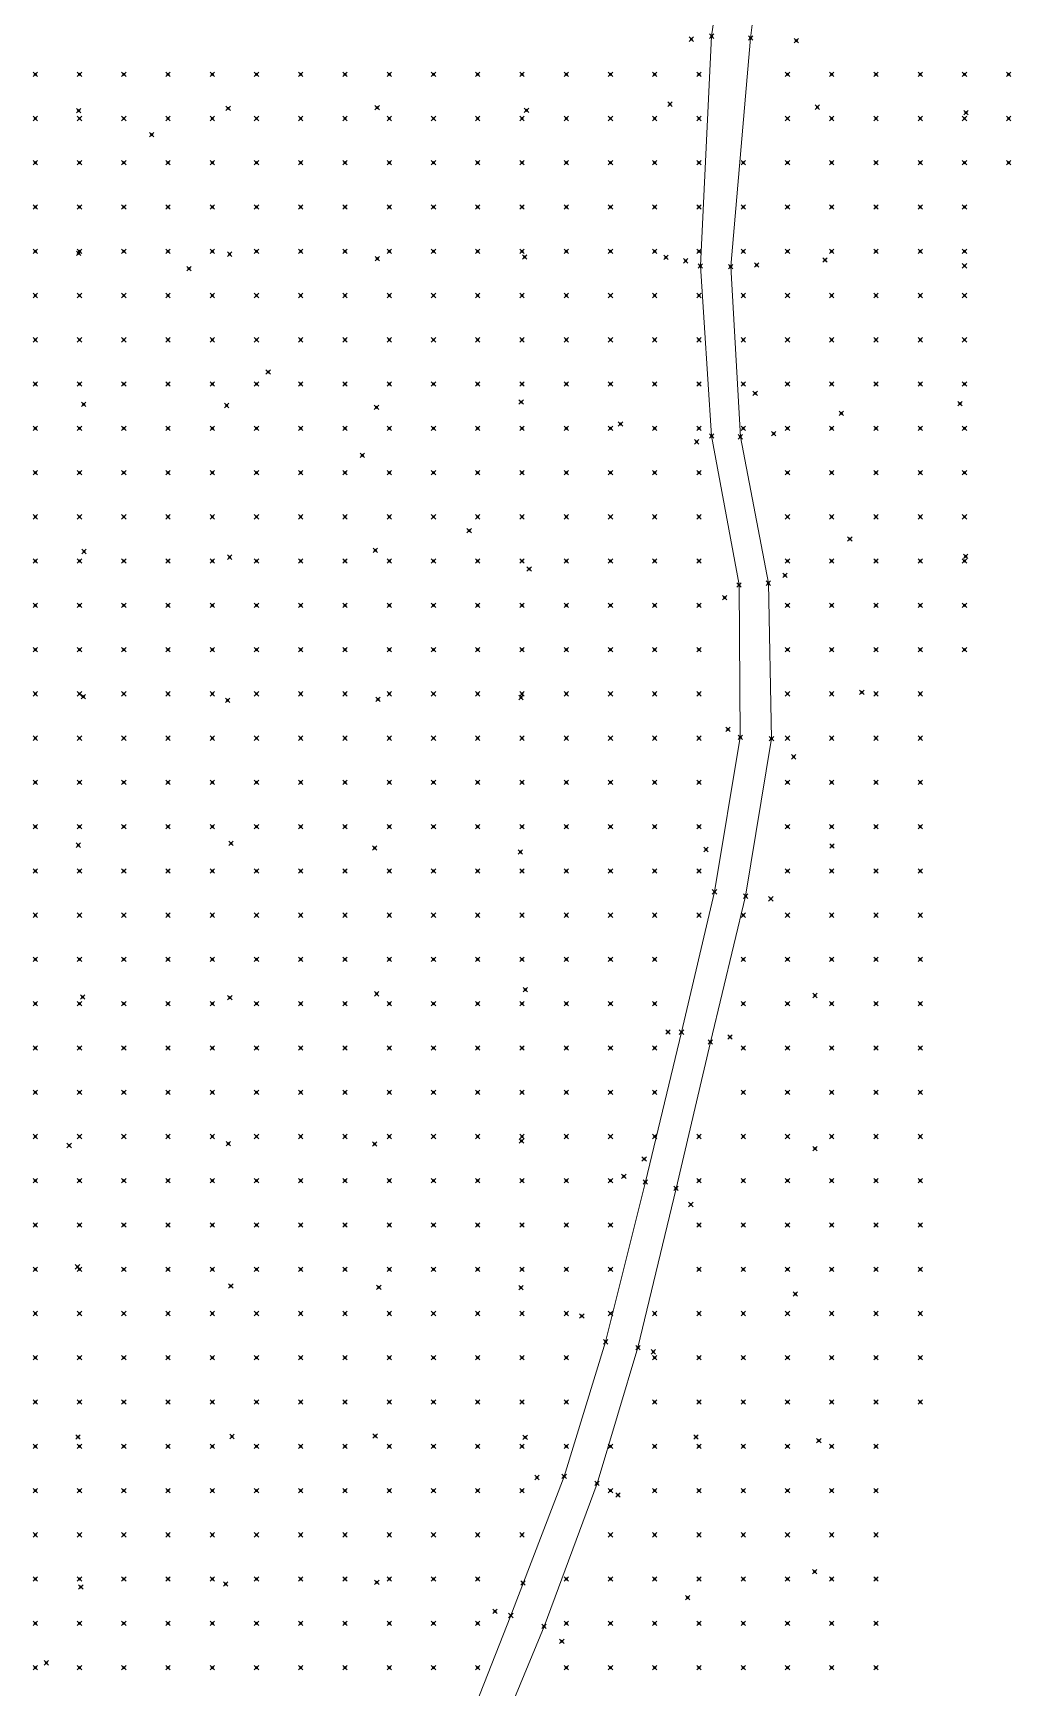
# Model space of a CAD drawing. Header units: metres. Extents: x 441556 to 446409, y 432338 to 461058.
# Drawn here: x 444929.2 to 444995.5, y 440773.2 to 440885.4 of the extents above; entities that cross this region are included whole.
import ezdxf

# ---------------------------------------------------------------- set-up
doc = ezdxf.new("R2010")
doc.units = ezdxf.units.M
doc.header["$MEASUREMENT"] = 0
doc.header["$PDMODE"] = 35
doc.header["$PDSIZE"] = 0.15
for name, color, linetype, lineweight in [('DTM-BRE-RevN_GRP_DRUM PIATRA', 2, 'Continuous', 0), ('DTM-NOK-RevN_LIDAR_co_lidar', 91, 'Continuous', 0), ('DTM-NOK-RevN_RTK', 32, 'Continuous', 0)]:
    doc.layers.add(name, color=color, linetype=linetype, lineweight=lineweight)

msp = doc.modelspace()

# ---------------------------------------------------------------- linework, layer by layer
at = {"layer": 'DTM-BRE-RevN_GRP_DRUM PIATRA'}
for p, q in [((444975.202, 440885.159, 405.169), (444976.956, 440897.016, 405.159)), ((444977.851, 440885.033, 405.23), (444979.204, 440896.503, 405.049)), ((444974.446, 440869.592, 404.708), (444975.202, 440885.159, 405.169)), ((444976.499, 440869.548, 404.83), (444977.851, 440885.033, 405.23)), ((444975.204, 440858.074, 404.575), (444974.446, 440869.592, 404.708)), ((444977.159, 440858.012, 404.659), (444976.499, 440869.548, 404.83)), ((444977.069, 440847.977, 404.771), (444975.204, 440858.074, 404.575)), ((444979.057, 440848.092, 404.888), (444977.159, 440858.012, 404.659)), ((444977.15, 440837.651, 404.878), (444977.069, 440847.977, 404.771)), ((444979.265, 440837.557, 405.008), (444979.057, 440848.092, 404.888)), ((444975.4, 440827.178, 404.975), (444977.15, 440837.651, 404.878)), ((444977.513, 440826.883, 405.053), (444979.265, 440837.557, 405.008)), ((444973.161, 440817.664, 405.199), (444975.4, 440827.178, 404.975)), ((444975.122, 440816.996, 405.267), (444977.513, 440826.883, 405.053)), ((444970.718, 440807.514, 405.507), (444973.161, 440817.664, 405.199)), ((444972.791, 440807.082, 405.495), (444975.122, 440816.996, 405.267)), ((444968.02, 440796.681, 406.029), (444970.718, 440807.514, 405.507)), ((444970.208, 440796.293, 406.082), (444972.791, 440807.082, 405.495)), ((444965.208, 440787.565, 406.484), (444968.02, 440796.681, 406.029)), ((444967.437, 440787.085, 406.63), (444970.208, 440796.293, 406.082)), ((444961.597, 440778.134, 406.778), (444965.208, 440787.565, 406.484)), ((444963.845, 440777.395, 406.831), (444967.437, 440787.085, 406.63)), ((444957.037, 440766.58, 407.299), (444961.597, 440778.134, 406.778)), ((444959.196, 440766.164, 407.287), (444963.845, 440777.395, 406.831))]:
    msp.add_line(p, q, dxfattribs=at)
at = {"layer": 'DTM-NOK-RevN_LIDAR_co_lidar'}
for p in [(444929.359, 440882.582, 390.832), (444932.358, 440882.582, 391.6), (444935.358, 440882.582, 392.987), (444938.357, 440882.582, 393.482), (444941.356, 440882.582, 393.698), (444944.356, 440882.582, 394.132), (444947.355, 440882.582, 394.824), (444950.354, 440882.582, 395.628), (444953.354, 440882.582, 396.463), (444956.353, 440882.582, 397.429), (444959.352, 440882.582, 398.518), (444962.352, 440882.582, 399.493), (444965.351, 440882.582, 400.424), (444968.35, 440882.582, 401.499), (444971.35, 440882.582, 402.827), (444974.349, 440882.582, 404.199), (444980.348, 440882.582, 406.373), (444983.347, 440882.582, 407.882), (444986.346, 440882.582, 408.979), (444989.346, 440882.582, 410.047), (444992.345, 440882.582, 411.085), (444995.344, 440882.582, 412.223), (444929.359, 440879.583, 390.454), (444932.358, 440879.583, 391.252), (444935.358, 440879.583, 392.593), (444938.357, 440879.583, 393.154), (444941.356, 440879.583, 393.359), (444944.356, 440879.583, 393.835), (444947.355, 440879.583, 394.499), (444950.354, 440879.583, 395.343), (444953.354, 440879.583, 396.298), (444956.353, 440879.583, 397.323), (444959.352, 440879.583, 398.33), (444962.352, 440879.583, 399.25), (444965.351, 440879.583, 400.124), (444968.35, 440879.583, 401.247), (444971.35, 440879.583, 402.659), (444974.349, 440879.583, 404.086), (444980.348, 440879.583, 406.449), (444983.347, 440879.583, 407.944), (444986.346, 440879.583, 409.097), (444989.346, 440879.583, 410.262), (444992.345, 440879.583, 411.329), (444995.344, 440879.583, 412.436), (444929.359, 440876.583, 390.053), (444932.358, 440876.583, 390.733), (444935.358, 440876.583, 391.538), (444938.357, 440876.583, 392.408), (444941.356, 440876.583, 392.998), (444944.356, 440876.583, 393.488), (444947.355, 440876.583, 394.181), (444950.354, 440876.583, 395.118), (444953.354, 440876.583, 396.083), (444956.353, 440876.583, 397.05), (444959.352, 440876.583, 398.084), (444962.352, 440876.583, 399.002), (444965.351, 440876.583, 399.832), (444968.35, 440876.583, 401.02), (444971.35, 440876.583, 402.593), (444974.349, 440876.583, 404.019), (444977.348, 440876.583, 405.035), (444980.348, 440876.583, 406.435), (444983.347, 440876.583, 407.971), (444986.346, 440876.583, 409.17), (444989.346, 440876.583, 410.479), (444992.345, 440876.583, 411.621), (444995.344, 440876.583, 412.679), (444929.359, 440873.584, 389.706), (444932.358, 440873.584, 390.373), (444935.358, 440873.584, 391.127), (444938.357, 440873.584, 392.169), (444941.356, 440873.584, 392.775), (444944.356, 440873.584, 393.215), (444947.355, 440873.584, 393.972), (444950.354, 440873.584, 394.857), (444953.354, 440873.584, 395.852), (444956.353, 440873.584, 396.885), (444959.352, 440873.584, 397.942), (444962.352, 440873.584, 398.836), (444965.351, 440873.584, 399.713), (444968.35, 440873.584, 400.935), (444971.35, 440873.584, 402.536), (444974.349, 440873.584, 403.96), (444977.348, 440873.584, 405.081), (444980.348, 440873.584, 406.656), (444983.347, 440873.584, 408.222), (444986.346, 440873.584, 409.302), (444989.346, 440873.584, 410.46), (444992.345, 440873.584, 411.58), (444929.359, 440870.585, 389.826), (444932.358, 440870.585, 390.577), (444935.358, 440870.585, 391.333), (444938.357, 440870.585, 392.032), (444941.356, 440870.585, 392.698), (444944.356, 440870.585, 393.046), (444947.355, 440870.585, 393.77), (444950.354, 440870.585, 394.709), (444953.354, 440870.585, 395.748), (444956.353, 440870.585, 396.773), (444959.352, 440870.585, 397.793), (444962.352, 440870.585, 398.624), (444965.351, 440870.585, 399.666), (444968.35, 440870.585, 400.883), (444971.35, 440870.585, 402.441), (444974.349, 440870.585, 403.917), (444977.348, 440870.585, 405.091), (444980.348, 440870.585, 406.684), (444983.347, 440870.585, 408.284), (444986.346, 440870.585, 409.479), (444989.346, 440870.585, 410.812), (444992.345, 440870.585, 411.959), (444929.359, 440867.585, 390.407), (444932.358, 440867.585, 391.103), (444935.358, 440867.585, 391.819), (444938.357, 440867.585, 392.292), (444941.356, 440867.585, 392.856), (444944.356, 440867.585, 393.228), (444947.355, 440867.585, 393.769), (444950.354, 440867.585, 394.648), (444953.354, 440867.585, 395.615), (444956.353, 440867.585, 396.631), (444959.352, 440867.585, 397.621), (444962.352, 440867.585, 398.395), (444965.351, 440867.585, 399.526), (444968.35, 440867.585, 400.862), (444971.35, 440867.585, 402.655), (444974.349, 440867.585, 403.986), (444977.348, 440867.585, 405.023), (444980.348, 440867.585, 406.53), (444983.347, 440867.585, 408.021), (444986.346, 440867.585, 409.304), (444989.346, 440867.585, 410.765), (444992.345, 440867.585, 412.039), (444929.359, 440864.586, 390.987), (444932.358, 440864.586, 391.657), (444935.358, 440864.586, 392.306), (444938.357, 440864.586, 392.804), (444941.356, 440864.586, 393.207), (444944.356, 440864.586, 393.592), (444947.355, 440864.586, 394.006), (444950.354, 440864.586, 394.733), (444953.354, 440864.586, 395.57), (444956.353, 440864.586, 396.585), (444959.352, 440864.586, 397.415), (444962.352, 440864.586, 398.18), (444965.351, 440864.586, 399.372), (444968.35, 440864.586, 400.766), (444971.35, 440864.586, 402.545), (444974.349, 440864.586, 403.896), (444977.348, 440864.586, 404.855), (444980.348, 440864.586, 406.209), (444983.347, 440864.586, 407.724), (444986.346, 440864.586, 409.142), (444989.346, 440864.586, 410.672), (444992.345, 440864.586, 412.017), (444929.359, 440861.587, 391.342), (444932.358, 440861.587, 392.075), (444935.358, 440861.587, 392.716), (444938.357, 440861.587, 393.281), (444941.356, 440861.587, 393.7), (444944.356, 440861.587, 394.036), (444947.355, 440861.587, 394.41), (444950.354, 440861.587, 394.929), (444953.354, 440861.587, 395.679), (444956.353, 440861.587, 396.529), (444959.352, 440861.587, 397.222), (444962.352, 440861.587, 398.094), (444965.351, 440861.587, 399.34), (444968.35, 440861.587, 400.918), (444971.35, 440861.587, 402.673), (444974.349, 440861.587, 403.915), (444977.348, 440861.587, 404.629), (444980.348, 440861.587, 405.693), (444983.347, 440861.587, 407.265), (444986.346, 440861.587, 408.92), (444989.346, 440861.587, 410.55), (444992.345, 440861.587, 412.004), (444929.359, 440858.587, 391.522), (444932.358, 440858.587, 392.316), (444935.358, 440858.587, 393.042), (444938.357, 440858.587, 393.66), (444941.356, 440858.587, 394.153), (444944.356, 440858.587, 394.559), (444947.355, 440858.587, 394.941), (444950.354, 440858.587, 395.385), (444953.354, 440858.587, 395.92), (444956.353, 440858.587, 396.576), (444959.352, 440858.587, 397.19), (444962.352, 440858.587, 398.063), (444965.351, 440858.587, 399.259), (444968.35, 440858.587, 400.687), (444971.35, 440858.587, 402.401), (444974.349, 440858.587, 403.779), (444977.348, 440858.587, 404.453), (444980.348, 440858.587, 405.377), (444983.347, 440858.587, 406.978), (444986.346, 440858.587, 408.761), (444989.346, 440858.587, 410.466), (444992.345, 440858.587, 411.945), (444929.359, 440855.588, 391.68), (444932.358, 440855.588, 392.481), (444935.358, 440855.588, 393.234), (444938.357, 440855.588, 393.904), (444941.356, 440855.588, 394.471), (444944.356, 440855.588, 395.047), (444947.355, 440855.588, 395.44), (444950.354, 440855.588, 396), (444953.354, 440855.588, 396.382), (444956.353, 440855.588, 396.847), (444959.352, 440855.588, 397.436), (444962.352, 440855.588, 398.152), (444965.351, 440855.588, 399.082), (444968.35, 440855.588, 400.292), (444971.35, 440855.588, 401.815), (444974.349, 440855.588, 403.48), (444980.348, 440855.588, 405.247), (444983.347, 440855.588, 406.858), (444986.346, 440855.588, 408.678), (444989.346, 440855.588, 410.437), (444992.345, 440855.588, 411.969), (444929.359, 440852.589, 391.796), (444932.358, 440852.589, 392.622), (444935.358, 440852.589, 393.377), (444938.357, 440852.589, 394.09), (444941.356, 440852.589, 394.722), (444944.356, 440852.589, 395.383), (444947.355, 440852.589, 395.923), (444950.354, 440852.589, 396.647), (444953.354, 440852.589, 396.948), (444956.353, 440852.589, 397.284), (444959.352, 440852.589, 397.809), (444962.352, 440852.589, 398.355), (444965.351, 440852.589, 399.061), (444968.35, 440852.589, 400.057), (444971.35, 440852.589, 401.384), (444974.349, 440852.589, 403.218), (444980.348, 440852.589, 405.296), (444983.347, 440852.589, 406.906), (444986.346, 440852.589, 408.661), (444989.346, 440852.589, 410.42), (444992.345, 440852.589, 412.028), (444929.359, 440849.589, 391.888), (444932.358, 440849.589, 392.736), (444935.358, 440849.589, 393.518), (444938.357, 440849.589, 394.214), (444941.356, 440849.589, 394.849), (444944.356, 440849.589, 395.563), (444947.355, 440849.589, 396.392), (444950.354, 440849.589, 397.104), (444953.354, 440849.589, 397.384), (444956.353, 440849.589, 397.691), (444959.352, 440849.589, 398.122), (444962.352, 440849.589, 398.658), (444965.351, 440849.589, 399.182), (444968.35, 440849.589, 399.941), (444971.35, 440849.589, 401.094), (444974.349, 440849.589, 402.978), (444980.348, 440849.589, 405.334), (444983.347, 440849.589, 406.965), (444986.346, 440849.589, 408.756), (444989.346, 440849.589, 410.494), (444992.345, 440849.589, 412.095), (444929.359, 440846.59, 392.039), (444932.358, 440846.59, 392.855), (444935.358, 440846.59, 393.616), (444938.357, 440846.59, 394.301), (444941.356, 440846.59, 394.915), (444944.356, 440846.59, 395.679), (444947.355, 440846.59, 396.788), (444950.354, 440846.59, 397.335), (444953.354, 440846.59, 397.647), (444956.353, 440846.59, 398.026), (444959.352, 440846.59, 398.424), (444962.352, 440846.59, 398.997), (444965.351, 440846.59, 399.444), (444968.35, 440846.59, 400.095), (444971.35, 440846.59, 401.04), (444974.349, 440846.59, 402.878), (444980.348, 440846.59, 405.214), (444983.347, 440846.59, 406.866), (444986.346, 440846.59, 408.873), (444989.346, 440846.59, 410.632), (444992.345, 440846.59, 412.218), (444929.359, 440843.591, 392.181), (444932.358, 440843.591, 392.973), (444935.358, 440843.591, 393.728), (444938.357, 440843.591, 394.449), (444941.356, 440843.591, 395.073), (444944.356, 440843.591, 395.863), (444947.355, 440843.591, 397.057), (444950.354, 440843.591, 397.498), (444953.354, 440843.591, 397.872), (444956.353, 440843.591, 398.35), (444959.352, 440843.591, 398.819), (444962.352, 440843.591, 399.346), (444965.351, 440843.591, 399.872), (444968.35, 440843.591, 400.543), (444971.35, 440843.591, 401.395), (444974.349, 440843.591, 403.131), (444980.348, 440843.591, 405.175), (444983.347, 440843.591, 406.809), (444986.346, 440843.591, 408.872), (444989.346, 440843.591, 410.648), (444992.345, 440843.591, 412.317), (444929.359, 440840.591, 392.272), (444932.358, 440840.591, 393.077), (444935.358, 440840.591, 393.866), (444938.357, 440840.591, 394.605), (444941.356, 440840.591, 395.24), (444944.356, 440840.591, 396.095), (444947.355, 440840.591, 397.187), (444950.354, 440840.591, 397.629), (444953.354, 440840.591, 398.125), (444956.353, 440840.591, 398.644), (444959.352, 440840.591, 399.187), (444962.352, 440840.591, 399.725), (444965.351, 440840.591, 400.301), (444968.35, 440840.591, 401.153), (444971.35, 440840.591, 402.055), (444974.349, 440840.591, 403.476), (444980.348, 440840.591, 405.307), (444983.347, 440840.591, 406.894), (444986.346, 440840.591, 408.783), (444989.346, 440840.591, 410.582), (444929.359, 440837.592, 392.405), (444932.358, 440837.592, 393.216), (444935.358, 440837.592, 393.973), (444938.357, 440837.592, 394.717), (444941.356, 440837.592, 395.348), (444944.356, 440837.592, 396.362), (444947.355, 440837.592, 397.304), (444950.354, 440837.592, 397.783), (444953.354, 440837.592, 398.375), (444956.353, 440837.592, 398.916), (444959.352, 440837.592, 399.461), (444962.352, 440837.592, 400.082), (444965.351, 440837.592, 400.715), (444968.35, 440837.592, 401.747), (444971.35, 440837.592, 402.652), (444974.349, 440837.592, 403.63), (444980.348, 440837.592, 405.387), (444983.347, 440837.592, 406.965), (444986.346, 440837.592, 408.743), (444989.346, 440837.592, 410.524), (444929.359, 440834.593, 392.549), (444932.358, 440834.593, 393.37), (444935.358, 440834.593, 394.144), (444938.357, 440834.593, 394.862), (444941.356, 440834.593, 395.507), (444944.356, 440834.593, 396.794), (444947.355, 440834.593, 397.475), (444950.354, 440834.593, 398.015), (444953.354, 440834.593, 398.628), (444956.353, 440834.593, 399.225), (444959.352, 440834.593, 399.838), (444962.352, 440834.593, 400.493), (444965.351, 440834.593, 401.146), (444968.35, 440834.593, 401.893), (444971.35, 440834.593, 402.75), (444974.349, 440834.593, 403.778), (444980.348, 440834.593, 405.437), (444983.347, 440834.593, 407.077), (444986.346, 440834.593, 408.78), (444989.346, 440834.593, 410.382), (444929.359, 440831.593, 392.682), (444932.358, 440831.593, 393.502), (444935.358, 440831.593, 394.293), (444938.357, 440831.593, 394.985), (444941.356, 440831.593, 395.748), (444944.356, 440831.593, 397.098), (444947.355, 440831.593, 397.606), (444950.354, 440831.593, 398.233), (444953.354, 440831.593, 398.88), (444956.353, 440831.593, 399.563), (444959.352, 440831.593, 400.246), (444962.352, 440831.593, 400.933), (444965.351, 440831.593, 401.507), (444968.35, 440831.593, 402.031), (444971.35, 440831.593, 402.768), (444974.349, 440831.593, 403.832), (444980.348, 440831.593, 405.625), (444983.347, 440831.593, 407.245), (444986.346, 440831.593, 408.782), (444989.346, 440831.593, 410.38), (444929.359, 440828.594, 392.871), (444932.358, 440828.594, 393.635), (444935.358, 440828.594, 394.422), (444938.357, 440828.594, 395.161), (444941.356, 440828.594, 396.188), (444944.356, 440828.594, 397.262), (444947.355, 440828.594, 397.804), (444950.354, 440828.594, 398.462), (444953.354, 440828.594, 399.207), (444956.353, 440828.594, 399.904), (444959.352, 440828.594, 400.615), (444962.352, 440828.594, 401.236), (444965.351, 440828.594, 401.826), (444968.35, 440828.594, 402.32), (444971.35, 440828.594, 402.962), (444974.349, 440828.594, 404.004), (444980.348, 440828.594, 406.002), (444983.347, 440828.594, 407.573), (444986.346, 440828.594, 408.81), (444989.346, 440828.594, 410.415), (444929.359, 440825.595, 393.047), (444932.358, 440825.595, 393.849), (444935.358, 440825.595, 394.569), (444938.357, 440825.595, 395.313), (444941.356, 440825.595, 396.547), (444944.356, 440825.595, 397.361), (444947.355, 440825.595, 397.97), (444950.354, 440825.595, 398.7), (444953.354, 440825.595, 399.465), (444956.353, 440825.595, 400.209), (444959.352, 440825.595, 400.917), (444962.352, 440825.595, 401.586), (444965.351, 440825.595, 402.239), (444968.35, 440825.595, 402.675), (444971.35, 440825.595, 403.299), (444974.349, 440825.595, 404.222), (444977.348, 440825.595, 405.009), (444980.348, 440825.595, 406.312), (444983.347, 440825.595, 407.82), (444986.346, 440825.595, 409), (444989.346, 440825.595, 410.446), (444929.359, 440822.595, 393.246), (444932.358, 440822.595, 394.018), (444935.358, 440822.595, 394.758), (444938.357, 440822.595, 395.479), (444941.356, 440822.595, 396.82), (444944.356, 440822.595, 397.459), (444947.355, 440822.595, 398.083), (444950.354, 440822.595, 398.833), (444953.354, 440822.595, 399.691), (444956.353, 440822.595, 400.442), (444959.352, 440822.595, 401.219), (444962.352, 440822.595, 401.972), (444965.351, 440822.595, 402.554), (444968.35, 440822.595, 402.928), (444971.35, 440822.595, 403.686), (444977.348, 440822.595, 405.592), (444980.348, 440822.595, 406.87), (444983.347, 440822.595, 408.036), (444986.346, 440822.595, 409.23), (444989.346, 440822.595, 410.603), (444929.359, 440819.596, 393.505), (444932.358, 440819.596, 394.249), (444935.358, 440819.596, 395.009), (444938.357, 440819.596, 395.946), (444941.356, 440819.596, 396.986), (444944.356, 440819.596, 397.541), (444947.355, 440819.596, 398.227), (444950.354, 440819.596, 399.044), (444953.354, 440819.596, 399.888), (444956.353, 440819.596, 400.731), (444959.352, 440819.596, 401.562), (444962.352, 440819.596, 402.288), (444965.351, 440819.596, 402.794), (444968.35, 440819.596, 403.199), (444971.35, 440819.596, 404.18), (444977.348, 440819.596, 405.808), (444980.348, 440819.596, 407.157), (444983.347, 440819.596, 408.345), (444986.346, 440819.596, 409.542), (444989.346, 440819.596, 410.784), (444929.359, 440816.597, 393.842), (444932.358, 440816.597, 394.558), (444935.358, 440816.597, 395.28), (444938.357, 440816.597, 396.42), (444941.356, 440816.597, 397.124), (444944.356, 440816.597, 397.711), (444947.355, 440816.597, 398.431), (444950.354, 440816.597, 399.288), (444953.354, 440816.597, 400.152), (444956.353, 440816.597, 400.985), (444959.352, 440816.597, 401.822), (444962.352, 440816.597, 402.54), (444965.351, 440816.597, 403.09), (444968.35, 440816.597, 403.574), (444971.35, 440816.597, 404.48), (444977.348, 440816.597, 406.007), (444980.348, 440816.597, 407.483), (444983.347, 440816.597, 408.621), (444986.346, 440816.597, 409.689), (444989.346, 440816.597, 410.891), (444929.359, 440813.597, 394.118), (444932.358, 440813.597, 394.873), (444935.358, 440813.597, 395.763), (444938.357, 440813.597, 396.85), (444941.356, 440813.597, 397.325), (444944.356, 440813.597, 397.879), (444947.355, 440813.597, 398.67), (444950.354, 440813.597, 399.52), (444953.354, 440813.597, 400.429), (444956.353, 440813.597, 401.224), (444959.352, 440813.597, 402.04), (444962.352, 440813.597, 402.77), (444965.351, 440813.597, 403.227), (444968.35, 440813.597, 403.676), (444971.35, 440813.597, 404.56), (444977.348, 440813.597, 406.621), (444980.348, 440813.597, 408.024), (444983.347, 440813.597, 408.915), (444986.346, 440813.597, 410.016), (444989.346, 440813.597, 411.133), (444929.359, 440810.598, 394.323), (444932.358, 440810.598, 395.141), (444935.358, 440810.598, 396.26), (444938.357, 440810.598, 397.105), (444941.356, 440810.598, 397.592), (444944.356, 440810.598, 398.201), (444947.355, 440810.598, 398.974), (444950.354, 440810.598, 399.812), (444953.354, 440810.598, 400.621), (444956.353, 440810.598, 401.386), (444959.352, 440810.598, 402.271), (444962.352, 440810.598, 403.005), (444965.351, 440810.598, 403.437), (444968.35, 440810.598, 404.147), (444971.35, 440810.598, 404.878), (444974.349, 440810.598, 405.601), (444977.348, 440810.598, 407.037), (444980.348, 440810.598, 408.425), (444983.347, 440810.598, 409.331), (444986.346, 440810.598, 410.303), (444989.346, 440810.598, 411.31), (444929.359, 440807.598, 394.671), (444932.358, 440807.598, 395.778), (444935.358, 440807.598, 396.862), (444938.357, 440807.598, 397.395), (444941.356, 440807.598, 397.888), (444944.356, 440807.598, 398.506), (444947.355, 440807.598, 399.309), (444950.354, 440807.598, 400.14), (444953.354, 440807.598, 400.913), (444956.353, 440807.598, 401.673), (444959.352, 440807.598, 402.522), (444962.352, 440807.598, 403.164), (444965.351, 440807.598, 403.607), (444968.35, 440807.598, 404.6), (444974.349, 440807.598, 405.925), (444977.348, 440807.598, 407.379), (444980.348, 440807.598, 408.622), (444983.347, 440807.598, 409.543), (444986.346, 440807.598, 410.529), (444989.346, 440807.598, 411.491), (444929.359, 440804.599, 394.987), (444932.358, 440804.599, 396.188), (444935.358, 440804.599, 397.229), (444938.357, 440804.599, 397.648), (444941.356, 440804.599, 398.199), (444944.356, 440804.599, 398.827), (444947.355, 440804.599, 399.669), (444950.354, 440804.599, 400.45), (444953.354, 440804.599, 401.197), (444956.353, 440804.599, 402.01), (444959.352, 440804.599, 402.731), (444962.352, 440804.599, 403.257), (444965.351, 440804.599, 403.958), (444968.35, 440804.599, 404.92), (444974.349, 440804.599, 406.396), (444977.348, 440804.599, 407.795), (444980.348, 440804.599, 408.821), (444983.347, 440804.599, 409.704), (444986.346, 440804.599, 410.674), (444989.346, 440804.599, 411.69), (444929.359, 440801.6, 395.336), (444932.358, 440801.6, 396.484), (444935.358, 440801.6, 397.444), (444938.357, 440801.6, 397.889), (444941.356, 440801.6, 398.482), (444944.356, 440801.6, 399.214), (444947.355, 440801.6, 400.014), (444950.354, 440801.6, 400.78), (444953.354, 440801.6, 401.544), (444956.353, 440801.6, 402.318), (444959.352, 440801.6, 402.961), (444962.352, 440801.6, 403.454), (444965.351, 440801.6, 404.366), (444968.35, 440801.6, 405.193), (444974.349, 440801.6, 406.961), (444977.348, 440801.6, 408.174), (444980.348, 440801.6, 408.99), (444983.347, 440801.6, 409.919), (444986.346, 440801.6, 410.876), (444989.346, 440801.6, 411.738), (444929.359, 440798.6, 395.636), (444932.358, 440798.6, 396.856), (444935.358, 440798.6, 397.512), (444938.357, 440798.6, 398.052), (444941.356, 440798.6, 398.738), (444944.356, 440798.6, 399.534), (444947.355, 440798.6, 400.401), (444950.354, 440798.6, 401.177), (444953.354, 440798.6, 401.918), (444956.353, 440798.6, 402.659), (444959.352, 440798.6, 403.192), (444962.352, 440798.6, 403.765), (444965.351, 440798.6, 404.846), (444968.35, 440798.6, 405.454), (444971.35, 440798.6, 406.114), (444974.349, 440798.6, 407.39), (444977.348, 440798.6, 408.531), (444980.348, 440798.6, 409.398), (444983.347, 440798.6, 410.338), (444986.346, 440798.6, 411.239), (444989.346, 440798.6, 412.071), (444929.359, 440795.601, 395.845), (444932.358, 440795.601, 397.079), (444935.358, 440795.601, 397.615), (444938.357, 440795.601, 398.229), (444941.356, 440795.601, 398.984), (444944.356, 440795.601, 399.796), (444947.355, 440795.601, 400.641), (444950.354, 440795.601, 401.484), (444953.354, 440795.601, 402.245), (444956.353, 440795.601, 402.918), (444959.352, 440795.601, 403.343), (444962.352, 440795.601, 404.107), (444965.351, 440795.601, 405.35), (444971.35, 440795.601, 406.521), (444974.349, 440795.601, 407.76), (444977.348, 440795.601, 408.883), (444980.348, 440795.601, 409.815), (444983.347, 440795.601, 410.686), (444986.346, 440795.601, 411.513), (444989.346, 440795.601, 412.405), (444929.359, 440792.602, 396.108), (444932.358, 440792.602, 397.14), (444935.358, 440792.602, 397.699), (444938.357, 440792.602, 398.388), (444941.356, 440792.602, 399.137), (444944.356, 440792.602, 400.01), (444947.355, 440792.602, 400.842), (444950.354, 440792.602, 401.645), (444953.354, 440792.602, 402.447), (444956.353, 440792.602, 402.998), (444959.352, 440792.602, 403.451), (444962.352, 440792.602, 404.703), (444965.351, 440792.602, 405.758), (444971.35, 440792.602, 407.009), (444974.349, 440792.602, 408.179), (444977.348, 440792.602, 409.212), (444980.348, 440792.602, 410.166), (444983.347, 440792.602, 411.05), (444986.346, 440792.602, 411.911), (444989.346, 440792.602, 412.839), (444929.359, 440789.602, 396.341), (444932.358, 440789.602, 397.16), (444935.358, 440789.602, 397.825), (444938.357, 440789.602, 398.543), (444941.356, 440789.602, 399.325), (444944.356, 440789.602, 400.183), (444947.355, 440789.602, 400.983), (444950.354, 440789.602, 401.773), (444953.354, 440789.602, 402.487), (444956.353, 440789.602, 403.086), (444959.352, 440789.602, 403.863), (444962.352, 440789.602, 405.301), (444965.351, 440789.602, 406.035), (444968.35, 440789.602, 406.385), (444971.35, 440789.602, 407.555), (444974.349, 440789.602, 408.63), (444977.348, 440789.602, 409.435), (444980.348, 440789.602, 410.385), (444983.347, 440789.602, 411.389), (444986.346, 440789.602, 412.348), (444929.359, 440786.603, 396.571), (444932.358, 440786.603, 397.343), (444935.358, 440786.603, 398.094), (444938.357, 440786.603, 398.825), (444941.356, 440786.603, 399.732), (444944.356, 440786.603, 400.476), (444947.355, 440786.603, 401.195), (444950.354, 440786.603, 401.993), (444953.354, 440786.603, 402.787), (444956.353, 440786.603, 403.785), (444959.352, 440786.603, 404.771), (444962.352, 440786.603, 405.822), (444968.35, 440786.603, 406.724), (444971.35, 440786.603, 408.102), (444974.349, 440786.603, 409.109), (444977.348, 440786.603, 409.766), (444980.348, 440786.603, 410.649), (444983.347, 440786.603, 411.689), (444986.346, 440786.603, 412.745), (444929.359, 440783.604, 396.875), (444932.358, 440783.604, 397.684), (444935.358, 440783.604, 398.481), (444938.357, 440783.604, 399.253), (444941.356, 440783.604, 400.158), (444944.356, 440783.604, 400.864), (444947.355, 440783.604, 401.599), (444950.354, 440783.604, 402.375), (444953.354, 440783.604, 403.201), (444956.353, 440783.604, 404.335), (444959.352, 440783.604, 405.376), (444962.352, 440783.604, 406.141), (444968.35, 440783.604, 407.106), (444971.35, 440783.604, 408.497), (444974.349, 440783.604, 409.487), (444977.348, 440783.604, 410.223), (444980.348, 440783.604, 411.116), (444983.347, 440783.604, 412.138), (444986.346, 440783.604, 413.192), (444929.359, 440780.604, 397.18), (444932.358, 440780.604, 398.04), (444935.358, 440780.604, 398.885), (444938.357, 440780.604, 399.679), (444941.356, 440780.604, 400.494), (444944.356, 440780.604, 401.279), (444947.355, 440780.604, 402.086), (444950.354, 440780.604, 402.83), (444953.354, 440780.604, 403.404), (444956.353, 440780.604, 404.333), (444959.352, 440780.604, 405.547), (444965.351, 440780.604, 406.583), (444968.35, 440780.604, 407.535), (444971.35, 440780.604, 408.782), (444974.349, 440780.604, 409.714), (444977.348, 440780.604, 410.575), (444980.348, 440780.604, 411.579), (444983.347, 440780.604, 412.655), (444986.346, 440780.604, 413.677), (444929.359, 440777.605, 397.465), (444932.358, 440777.605, 398.357), (444935.358, 440777.605, 399.217), (444938.357, 440777.605, 400.029), (444941.356, 440777.605, 400.853), (444944.356, 440777.605, 401.7), (444947.355, 440777.605, 402.516), (444950.354, 440777.605, 403.216), (444953.354, 440777.605, 403.584), (444956.353, 440777.605, 404.571), (444959.352, 440777.605, 405.939), (444965.351, 440777.605, 406.954), (444968.35, 440777.605, 408.07), (444971.35, 440777.605, 409.117), (444974.349, 440777.605, 409.954), (444977.348, 440777.605, 410.916), (444980.348, 440777.605, 412.005), (444983.347, 440777.605, 413.088), (444986.346, 440777.605, 414.095), (444929.359, 440774.606, 397.74), (444932.358, 440774.606, 398.626), (444935.358, 440774.606, 399.494), (444938.357, 440774.606, 400.346), (444941.356, 440774.606, 401.192), (444944.356, 440774.606, 402.047), (444947.355, 440774.606, 402.881), (444950.354, 440774.606, 403.524), (444953.354, 440774.606, 403.943), (444956.353, 440774.606, 405.095), (444959.352, 440774.606, 406.366), (444965.351, 440774.606, 407.487), (444968.35, 440774.606, 408.639), (444971.35, 440774.606, 409.529), (444974.349, 440774.606, 410.326), (444977.348, 440774.606, 411.341), (444980.348, 440774.606, 412.472), (444983.347, 440774.606, 413.544), (444986.346, 440774.606, 414.523)]:
    msp.add_point(p, dxfattribs=at)
at = {"layer": 'DTM-NOK-RevN_RTK'}
for p in [(444973.838, 440884.958, 405.191), (444975.202, 440885.159, 405.169), (444977.851, 440885.033, 405.23), (444980.953, 440884.863, 406.971), (444942.433, 440880.264, 393.769), (444952.531, 440880.314, 396.269), (444972.379, 440880.555, 403.306), (444982.379, 440880.352, 407.585), (444932.293, 440880.118, 391.264), (444962.658, 440880.142, 399.678), (444992.455, 440879.972, 411.538), (444937.252, 440878.481, 393.138), (444932.3, 440870.439, 390.608), (444942.527, 440870.39, 393.036), (444962.539, 440870.197, 398.971), (444972.105, 440870.167, 403.028), (444939.783, 440869.41, 392.758), (444952.549, 440870.09, 395.682), (444973.441, 440869.934, 404.763), (444974.446, 440869.592, 404.708), (444976.499, 440869.548, 404.83), (444978.259, 440869.647, 405.204), (444982.898, 440869.991, 408.355), (444992.346, 440869.596, 412.193), (444945.142, 440862.403, 394.09), (444932.635, 440860.219, 392.509), (444942.325, 440860.132, 394.288), (444962.297, 440860.363, 398.386), (444978.157, 440860.951, 404.599), (444992.043, 440860.256, 411.908), (444952.49, 440860.014, 395.763), (444984.002, 440859.6, 407.589), (444969.026, 440858.887, 400.89), (444975.204, 440858.074, 404.575), (444977.159, 440858.012, 404.659), (444979.419, 440858.228, 404.938), (444951.531, 440856.757, 395.815), (444974.194, 440857.669, 404.274), (444958.773, 440851.655, 397.987), (444984.575, 440851.086, 407.915), (444932.668, 440850.24, 393.05), (444952.415, 440850.326, 397.479), (444942.529, 440849.858, 395.31), (444962.839, 440849.054, 398.925), (444992.424, 440849.918, 412.239), (444977.069, 440847.977, 404.771), (444979.057, 440848.092, 404.888), (444980.173, 440848.627, 405.077), (444976.087, 440847.116, 404.44), (444932.621, 440840.402, 393.348), (444942.392, 440840.152, 395.518), (444952.594, 440840.227, 398.214), (444962.287, 440840.348, 399.964), (444985.389, 440840.701, 408.231), (444976.313, 440838.192, 404.749), (444977.15, 440837.651, 404.878), (444979.265, 440837.557, 405.008), (444980.771, 440836.328, 405.079), (444932.273, 440830.339, 393.698), (444942.633, 440830.455, 397.088), (444952.36, 440830.149, 399.004), (444962.246, 440829.871, 401.26), (444974.827, 440830.048, 404.65), (444983.369, 440830.286, 407.581), (444975.4, 440827.178, 404.975), (444977.513, 440826.883, 405.053), (444979.218, 440826.701, 405.257), (444932.575, 440820.042, 394.462), (444942.547, 440820.003, 397.397), (444952.5, 440820.262, 399.785), (444962.58, 440820.543, 402.396), (444982.207, 440820.149, 407.991), (444972.243, 440817.676, 405.372), (444973.161, 440817.664, 405.199), (444975.122, 440816.996, 405.267), (444976.452, 440817.336, 405.551), (444931.652, 440809.989, 395.054), (444942.439, 440810.108, 397.977), (444952.36, 440810.085, 400.525), (444962.317, 440810.299, 403.197), (444982.214, 440809.779, 409.246), (444970.634, 440809.072, 405.61), (444969.252, 440807.892, 405.739), (444970.718, 440807.514, 405.507), (444972.791, 440807.082, 405.495), (444973.794, 440805.989, 405.583), (444932.22, 440801.763, 397.035), (444942.611, 440800.462, 399.079), (444952.647, 440800.381, 401.748), (444962.276, 440800.352, 403.61), (444980.88, 440799.917, 409.57), (444966.406, 440798.433, 406.101), (444968.02, 440796.681, 406.029), (444970.208, 440796.293, 406.082), (444971.256, 440796.006, 406.25), (444932.259, 440790.234, 397.248), (444942.692, 440790.268, 399.908), (444952.399, 440790.295, 402.507), (444962.565, 440790.214, 405.655), (444974.153, 440790.237, 408.866), (444982.475, 440789.982, 411.182), (444963.373, 440787.49, 406.6), (444965.208, 440787.565, 406.484), (444967.437, 440787.085, 406.63), (444968.864, 440786.307, 406.78), (444982.192, 440781.112, 412.374), (444932.443, 440780.07, 398.393), (444942.259, 440780.274, 401.085), (444952.508, 440780.378, 403.26), (444962.413, 440780.345, 406.696), (444973.575, 440779.349, 409.736), (444960.528, 440778.414, 406.848), (444961.597, 440778.134, 406.778), (444963.845, 440777.395, 406.831), (444965.052, 440776.383, 406.924), (444930.112, 440774.93, 398.06)]:
    msp.add_point(p, dxfattribs=at)

doc.saveas('drawing.dxf')
